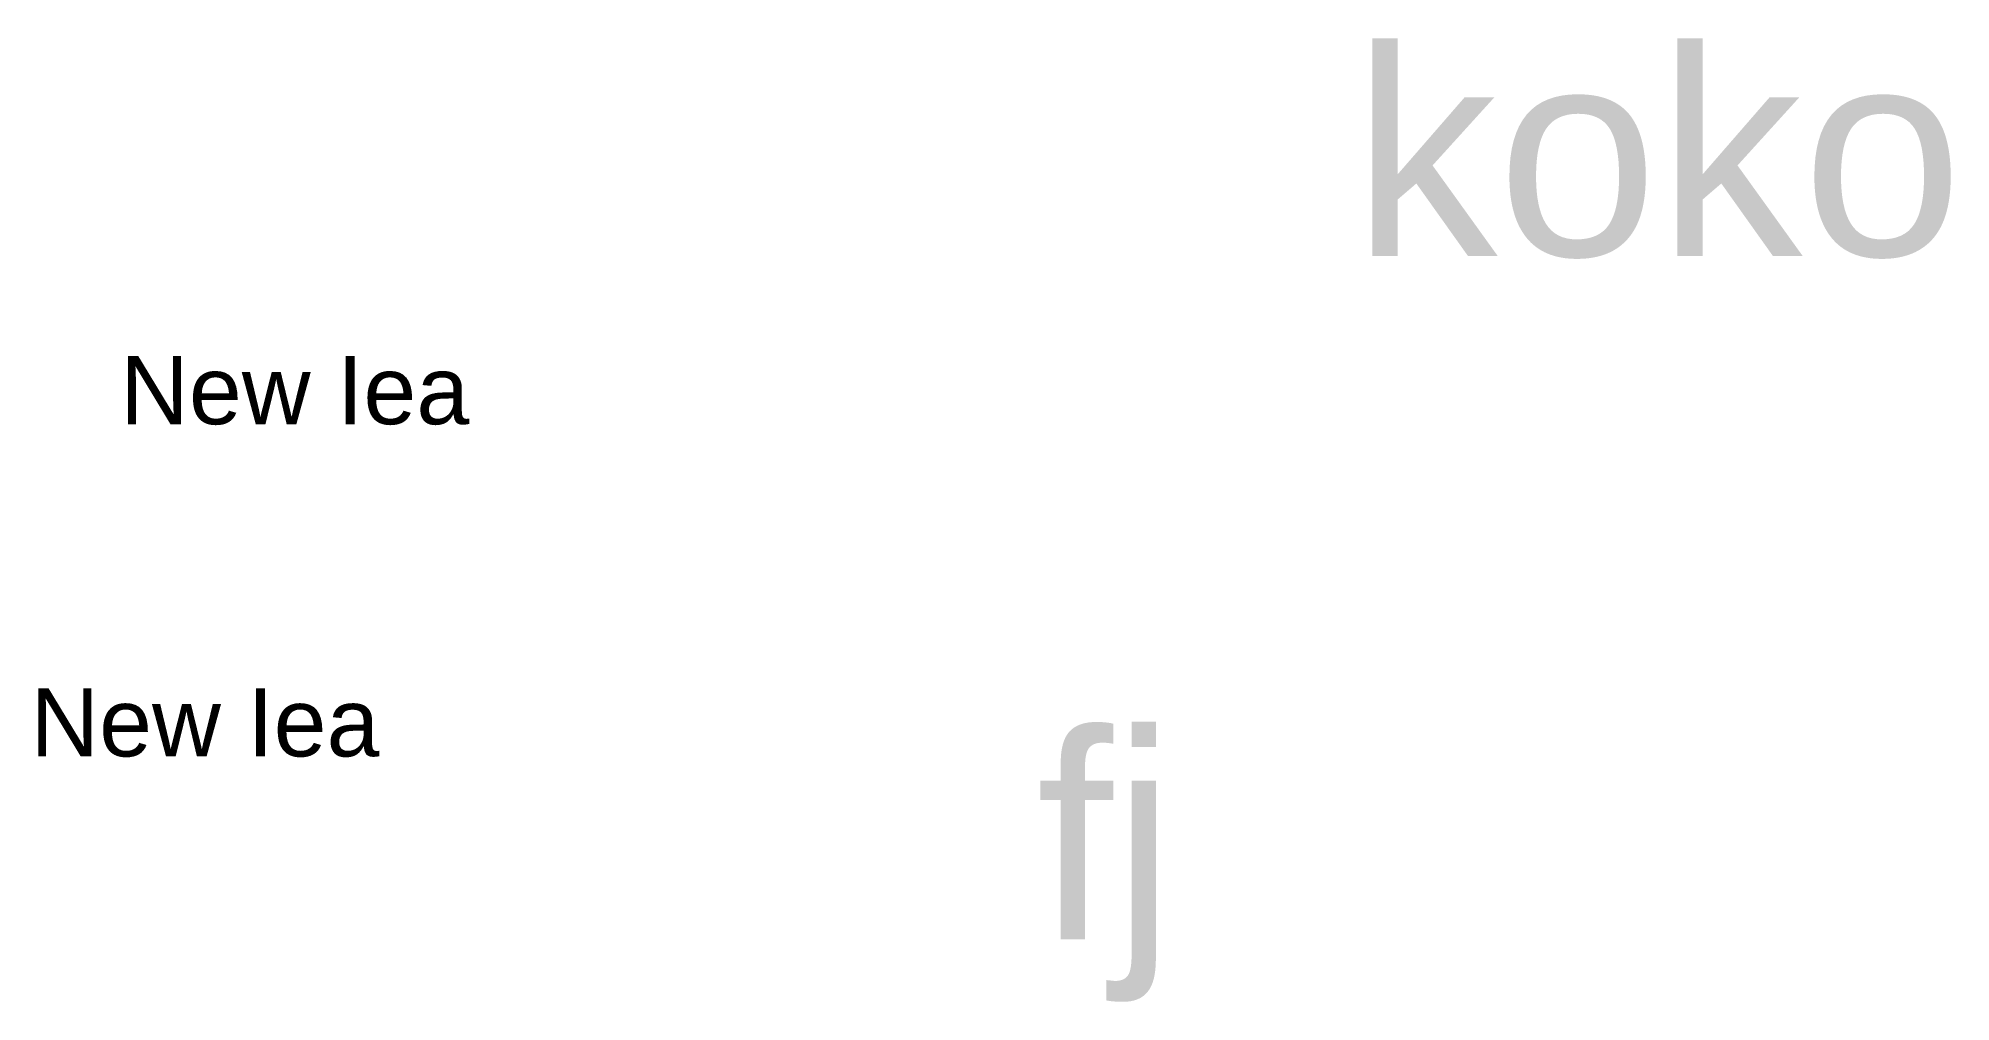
# Model space of a CAD drawing. Header units: inches. Extents: x 8 to 25.6, y 0.6 to 9.5.
import ezdxf

# ---------------------------------------------------------------- set-up
doc = ezdxf.new("R2010")
doc.units = ezdxf.units.IN
doc.header["$MEASUREMENT"] = 0
doc.styles.get("Standard").update_dxf_attribs({"font": 'arial.ttf'})
doc.styles.add('style1', font='himalaya.ttf')

msp = doc.modelspace()

# ---------------------------------------------------------------- texts
for s, height, p in [('koko', 1.9045, (20.086, 7.506)), ('New Iea', 0.6276, (8.729, 5.956)), ('New Iea', 0.6276, (7.902, 2.896))]:
    msp.add_text(s, height=height).set_placement(p)
at = {"style": 'style1'}
msp.add_text('fj', height=1.9045, dxfattribs=at).set_placement((17.169, 1.21))

doc.saveas('drawing.dxf')
